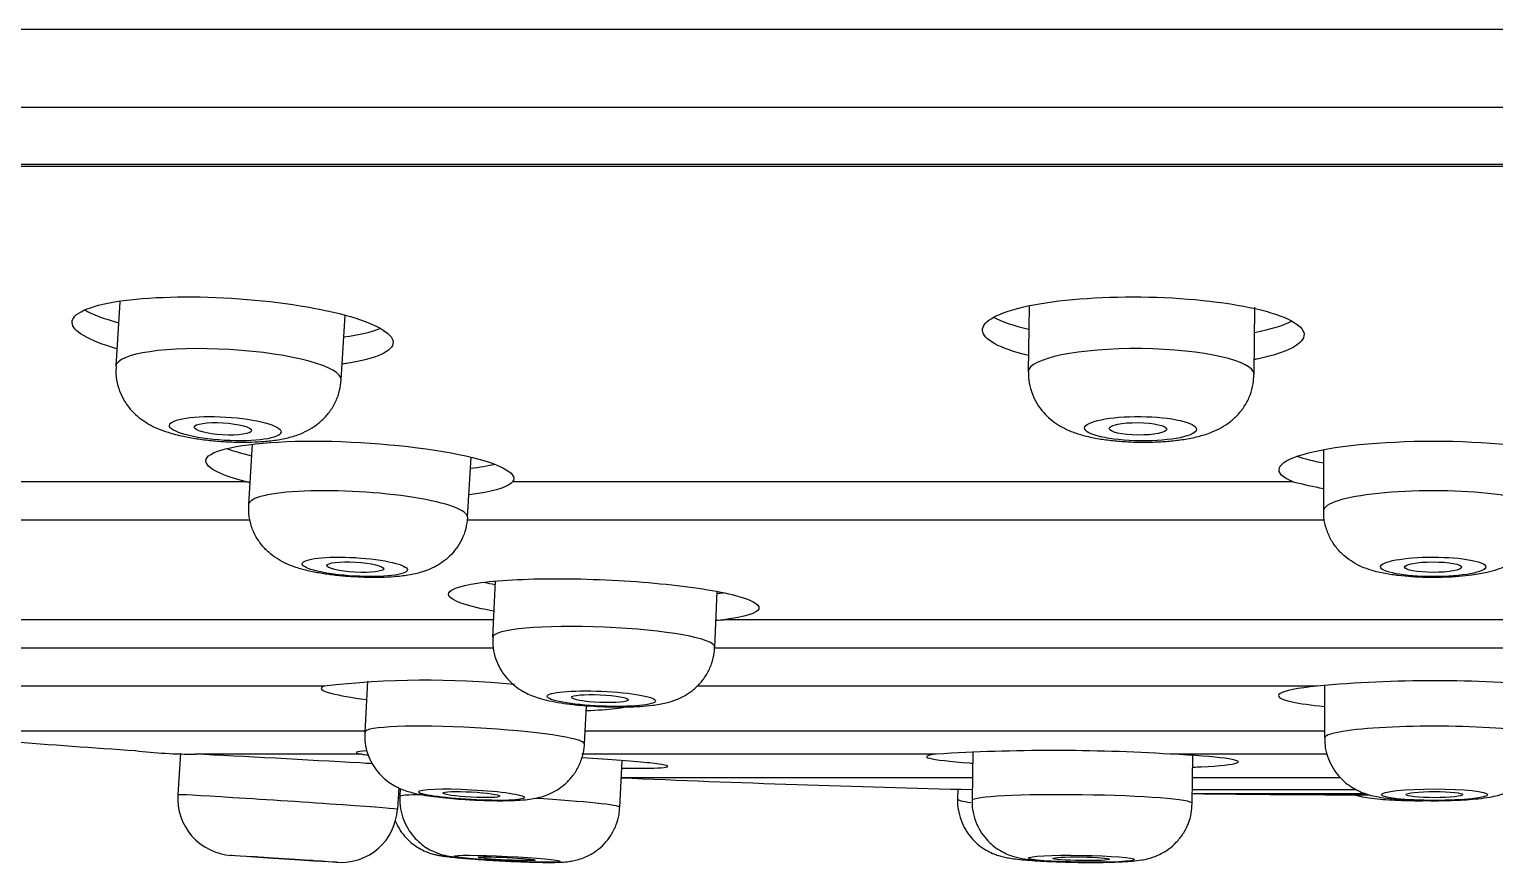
# Model space of a CAD drawing. Header units: metres. Extents: x -58 to 722, y -1100 to 345.
# Drawn here: x 209.89282 to 209.92122, y -481.29201 to -481.27587 of the extents above; entities that cross this region are included whole.
import ezdxf

# ---------------------------------------------------------------- set-up
doc = ezdxf.new("R2010")
doc.units = ezdxf.units.M
doc.header["$MEASUREMENT"] = 0
doc.layers.add('A-MOBILIARIO SANITARIO', color=124, linetype='Continuous')

msp = doc.modelspace()

# ---------------------------------------------------------------- linework, layer by layer
at = {"layer": 'A-MOBILIARIO SANITARIO', "lineweight": -2}
for p, q in [((209.8211264066929, -481.2758665631233), (210.0186771376127, -481.2758665631233)), ((209.8226369764978, -481.2773771329283), (210.0171665678076, -481.2773771329283)), ((209.8266607234886, -481.2784757291501), (210.0131428208169, -481.2784757291501)), ((209.8266607234886, -481.2785159651732), (210.0131428208169, -481.2785159651732)), ((209.8945754195392, -481.2811444709484), (209.8945002557732, -481.2823942484309)), ((209.9121930224693, -481.2812302945223), (209.9121789929458, -481.2825013873441)), ((209.9165520516495, -481.2825496544169), (209.9165663818112, -481.281251323391)), ((209.8988656930151, -481.2826567933301), (209.8989409867796, -481.2814048543114)), ((209.8971408094471, -481.283901785466), (209.8970725756266, -481.2850701219899)), ((209.9013135937118, -481.2853178082178), (209.9013815408056, -481.2841543811836)), ((209.917899760836, -481.2840088383105), (209.9178990765564, -481.2851927373865)), ((209.8970309778016, -481.2846323664139), (209.8833768608343, -481.2846323664139)), ((209.9173129394985, -481.2846323664139), (209.9021868983472, -481.2846323664139)), ((209.8825078526322, -481.2853684484576), (209.8970900152367, -481.2853684484576)), ((209.9012971930064, -481.2853684484576), (209.9179159261304, -481.2853684484576)), ((209.9018474228996, -481.2865544591219), (209.9018006087165, -481.2876470886081)), ((209.9061044184824, -481.2878314871993), (209.9061504799624, -481.2867564255823)), ((209.9018154237007, -481.2873013111646), (209.8880744755058, -481.2873013111646)), ((209.9233484301636, -481.2873013111646), (209.9062817215872, -481.2873013111646)), ((209.8873063297273, -481.2878449848567), (209.9018028692811, -481.2878449848567)), ((209.9060939123133, -481.2878449848567), (209.9233680804804, -481.2878449848567)), ((209.8993748436848, -481.2884946497992), (209.8993215513084, -481.2894784505227)), ((209.8985362054744, -481.288588716259), (209.8873144105171, -481.288588716259)), ((209.9177760229038, -481.288588716259), (209.9057540672937, -481.288588716259)), ((209.9179175699912, -481.2885749371852), (209.9179175699912, -481.2895937610415)), ((209.903578917168, -481.2897090715603), (209.9036190758536, -481.2889677245482)), ((209.889949655238, -481.2894518014813), (209.8993229948841, -481.2894518014813)), ((209.9035928534597, -481.2894518014813), (209.9179175699912, -481.2894518014813)), ((209.8957550484677, -481.2898894150347), (209.895702255097, -481.2906920401087)), ((209.8992652481483, -481.2899067413388), (209.8960422763005, -481.2899067413388)), ((209.910400218746, -481.2899067413388), (209.9035275610054, -481.2899067413388)), ((209.9111018552873, -481.289857743311), (209.9110889184963, -481.2908028703212)), ((209.9179667304664, -481.2899067413388), (209.9149304829081, -481.2899067413388)), ((209.9042641354156, -481.2909367239388), (209.9043087230738, -481.2900288340963)), ((209.9153555316485, -481.2908612712365), (209.9153682557495, -481.2899316827808)), ((209.904292415311, -481.2903608912776), (209.9110949682552, -481.2903608912776)), ((209.9153623807924, -481.2903608912776), (209.9182239574822, -481.2903608912776)), ((209.8999600672233, -481.2909721014489), (209.8999870653255, -481.2905616454869)), ((209.9000099143484, -481.2905715431214), (209.9000022591479, -481.2907274176187)), ((209.9108133174664, -481.290584782852), (209.9108082002333, -481.2907745641473)), ((209.9110912362128, -481.2905915906575), (209.9110918104683, -481.2905915906575)), ((209.9110912362128, -481.2905915906575), (209.9110918103235, -481.2905916012348)), ((209.9153581840687, -481.2906674925759), (209.9186978978762, -481.2906674925759)), ((209.9153592230055, -481.2905915906575), (209.9185285571614, -481.2905915906575))]:
    msp.add_line(p, q, dxfattribs=at)
for centre, radius, start, end in [((209.9200219653168, -481.2735735353646), 0.01138580541985525, 256.2355946937782, 259.2404614776953), ((209.9047179913728, -481.2694414280596), 0.01792820896548377, 274.5300975470877, 275.0037978509781), ((209.9005132499165, -481.3057706131704), 0.01729526774004759, 84.32544105147757, 96.56390316860457), ((209.9200537962588, -481.3130509040988), 0.02456800531925183, 84.68029694077863, 95.31970305922134), ((209.9198263128267, -480.9283185880906), 0.3623782967456346, 265.2706534970583, 266.0535479396219), ((209.8960273172256, -481.2803644559319), 0.009542296853851707, 263.0542397933745, 270.0897907226886), ((209.9126653508271, -481.3256292068281), 0.03579420852562759, 86.371779353259, 93.628220646741), ((209.9198263128267, -480.9283185880906), 0.3623782967456346, 267.5431538722575, 268.6187597105335), ((209.8968041103094, -481.2907645695332), 0.001104239750434038, 176.2339484928808, 266.4439788501669), ((209.9198263128267, -480.9283185880906), 0.3623782967456346, 269.2935204548384, 269.8360495594623), ((209.8988610146071, -481.290908337562), 0.001095281112945892, 266.3322292158529, 356.7249883510393)]:
    msp.add_arc(centre, radius, start, end, dxfattribs=at)
for centre, major_axis, ratio, start_param, end_param in [((209.8967919622878, -481.2812277022475), (0.003110054448883977, -0.0001870440201913085), 0.2088044703304333, 3.523119387404995, 3.920420540229635), ((209.8967919622878, -481.2812277022475), (0.003110054448883977, -0.0001870440201913085), 0.2088044703304333, -0.8066573397971872, -0.4080206720213031), ((209.9144113821739, -481.2812277022475), (0.003115484182520662, -3.438675582110014e-05), 0.2166335009113453, 3.505647895426574, 3.920121492700719), ((209.9144113821739, -481.2812277022475), (0.003115484182520662, -3.438675582110014e-05), 0.2166335009113453, -0.8069482121451959, -0.3882942782114096), ((209.8966829743941, -481.2825255208805), (0.002182718620940381, -0.0001312724495719415), 0.2088044703304334, 0, 3.141558408341675), ((209.9143655222977, -481.2825255208805), (0.002186529351881055, -2.413353639881764e-05), 0.2166335009113449, 1.891213809961477e-14, 3.141579221426532), ((209.8992559401441, -481.2838781742591), (0.002986595584260168, -0.0001744247677818264), 0.1748364995630398, 3.661410992722167, 3.929485737049472), ((209.9200245370879, -481.2838781742591), (0.002991684173429821, -1.729158057963544e-06), 0.1840185673182601, 3.633269261207398, 3.922603910071421), ((209.8992559401441, -481.2838781742591), (0.002986595584260168, -0.0001744247677818264), 0.1748364995630398, -0.7746339421043098, -0.5157442880167169), ((209.8991930846692, -481.2851939651039), (0.002120509042580543, -0.0001238431139725256), 0.17483649956304, 0, 3.141610181295612), ((209.9200231985419, -481.2851939651039), (0.002124121985492903, -1.22771737736726e-06), 0.1840185673182596, 0, 3.141622216100341), ((209.8991930846692, -481.2851939651039), (0.002120509042580543, -0.0001238431139725256), 0.17483649956304, 6.282729497020474, 6.283185307179586), ((209.9039748972285, -481.286417143312), (0.003008417059502808, -0.000128896930312987), 0.1363951032639588, 3.827802781560573, 3.93147885199468), ((209.9039748972285, -481.286417143312), (0.003008417059502808, -0.000128896930312987), 0.1363951032639588, -0.7573438661720147, -0.697039006043104), ((209.9039525135994, -481.2877392879037), (0.002151904882894983, -9.219929559119439e-05), 0.1363951032639587, 0.0001560889879535663, 3.141592653589793), ((209.9014502342382, -481.2895937610415), (0.002128682929771636, -0.0001153105187420573), 0.09327916513180136, 0.0001780952701759271, 3.141546747083064), ((209.9200493738123, -481.2895937610415), (0.002131803821000824, 1.1833888430295e-19), 0.1077095021972587, 0, 3.141631691939015), ((209.8978311611602, -481.2908320707788), (-0.002128906063151855, 0.0001400306701167194), 0.006964365186793171, 3.14153020878788, 6.283185307179586), ((209.9019593482853, -481.2908320707788), (-0.002130010570691447, 0.0001220843275803662), 0.03294350222836392, 0.3739463369165411, 0.3894149455554505), ((209.9021331972817, -481.2908320707788), (-0.002130938133870721, 0.0001046531600747617), 0.0442120818106677, 5.634742998557794, 6.283185307179586), ((209.9021331972817, -481.2908320707788), (-0.002130938133870721, 0.0001046531600747617), 0.0442120818106677, 3.14154505918063, 4.488249313888306), ((209.9132222250723, -481.2908320707788), (0.002133306576085952, -2.920045764172636e-05), 0.06457228589625613, 0, 3.141383576978051), ((209.9129409314872, -481.2908320707788), (-0.002132731253962582, 5.750663152404688e-05), 0.06026807150074871, 2.997311145060195e-13, 0.5001149759121739)]:
    msp.add_ellipse(centre, major_axis=major_axis, ratio=ratio, start_param=start_param, end_param=end_param, dxfattribs=at)
for centre, major_axis, ratio in [((209.8966182219253, -481.2836021856336), (-0.001081786470290329, 6.506049772352895e-05), 0.2088044703304341), ((209.914353638749, -481.2836021856336), (-0.001083675122878889, 1.196092474129924e-05), 0.2166335009113452), ((209.8965733054857, -481.2836051194343), (0.0005549952871580845, -3.337837050876326e-05), 0.2088044703304333), ((209.9143039860956, -481.2836051194343), (0.0005559642337242665, -6.136383698431651e-06), 0.2166335009113451), ((209.8991297712713, -481.2862780514814), (-0.001019463794107572, 5.953927491433108e-05), 0.1748364995630404), ((209.8991385081181, -481.2862842391227), (-0.0005523928349246662, 3.226114458343975e-05), 0.1748364995630396), ((209.9200225719528, -481.2862780514814), (-0.001021200765945638, 5.902419610054191e-07), 0.1840185673182594), ((209.9200210179818, -481.2862842391227), (-0.0005533340069440749, 3.198205095815582e-07), 0.1840185673182586), ((209.9039057429863, -481.2888309004821), (-0.001049994421027997, 4.498746518165221e-05), 0.1363951032639586), ((209.903881445034, -481.2888300337642), (0.0005506552525123071, -2.359306249954906e-05), 0.1363951032639587), ((209.9013908366805, -481.2906902661001), (-0.001027376166942494, 5.565285327208172e-05), 0.09327916513180162), ((209.9013865871933, -481.2906896529308), (0.0005499545837825619, -2.979097894459206e-05), 0.09327916513180162), ((209.9200493738123, -481.2906902661001), (-0.001028882417226951, -5.711444746186738e-20), 0.1077095021972587), ((209.9200477345489, -481.2906896529308), (0.0005507608797381373, 1.59190839426446e-20), 0.1077095021972588), ((209.8977587737153, -481.2919325873306), (0.001028362821579803, -6.764146973011293e-05), 0.006964365186789933), ((209.8977590855949, -481.2919326423166), (0.0005484800039953204, -3.607675502195576e-05), 0.006964365186809758), ((209.9020791494738, -481.2919325873306), (0.001029344408327227, -5.055245078422607e-05), 0.04421208181066988), ((209.9020764987403, -481.2919326423166), (0.0005490035358576692, -2.696228201395944e-05), 0.04421208181066756), ((209.913207161327, -481.2919325873306), (-0.001030488478496111, 1.410520902336557e-05), 0.06457228589625576), ((209.9132025604704, -481.2919326423166), (-0.0005496137286783639, 7.52305017173361e-06), 0.06457228589625601)]:
    msp.add_ellipse(centre, major_axis=major_axis, ratio=ratio, dxfattribs=at)
for points, knots in [([(209.8945463652172, -481.2811348170453), (209.895123033327, -481.2810465843723), (209.8959270938949, -481.2810255408459), (209.8975497989131, -481.2811243939205), (209.8983642542186, -481.2812453750636), (209.8995204760591, -481.2815591811761), (209.8998640801361, -481.2817508152815), (209.8998771832169, -481.2821001430044), (209.899546571052, -481.2822507923804), (209.8989480070185, -481.2823424609043), (209.8989182518648, -481.2823467515481), (209.8988879010831, -481.2823508711656)], [0, 0, 0, 0, 0.125, 0.125, 0.25, 0.25, 0.375, 0.375, 0.5, 0.5, 0.5063939626099744, 0.5063939626099744, 0.5063939626099744, 0.5063939626099744]), ([(209.9121729702387, -481.2812246844448), (209.9127470938337, -481.2811031407675), (209.913550599432, -481.2810397790334), (209.9151763245644, -481.2810589518684), (209.915994385424, -481.2811428308909), (209.9171598855654, -481.2814097190346), (209.9175091277153, -481.2815913934724), (209.917532470345, -481.2819541913636), (209.917206252366, -481.2821279898534), (209.9166132323998, -481.2822536223362), (209.9165866213615, -481.2822590341826), (209.9165595211964, -481.2822643269743)], [0, 0, 0, 0, 0.125, 0.125, 0.25, 0.25, 0.375, 0.375, 0.5, 0.5, 0.5057544770168093, 0.5057544770168093, 0.5057544770168093, 0.5057544770168093]), ([(209.8945178489765, -481.2820533111129), (209.893972226719, -481.2818982655921), (209.8936585679195, -481.281714089902), (209.8936453909558, -481.2813748704995), (209.8939696971074, -481.2812230497182), (209.8945463652172, -481.2811348170453)], [0.7546034110817516, 0.7546034110817516, 0.7546034110817516, 0.7546034110817516, 0.875, 0.875, 1, 1, 1, 1]), ([(209.9121802095119, -481.2821839610824), (209.9116245841265, -481.2820505189445), (209.9113021510496, -481.2818741122483), (209.9112789698131, -481.2815209188762), (209.9115988466437, -481.2813462281221), (209.9121729702387, -481.2812246844448)], [0.7539601581401482, 0.7539601581401482, 0.7539601581401482, 0.7539601581401482, 0.875, 0.875, 1, 1, 1, 1]), ([(209.8945067440355, -481.2823944836584), (209.8945024023052, -481.282448634949), (209.8944940697482, -481.2825666349808), (209.8945325853413, -481.2827681163037), (209.8946083879501, -481.2829703365172), (209.8947144701328, -481.2831465506617), (209.894841261111, -481.2832949212406), (209.8949836800562, -481.2834176682136), (209.8951394011281, -481.2835184417912), (209.8953148920284, -481.2836040678444), (209.8955326496313, -481.2836830014816), (209.8957839234182, -481.2837474028419), (209.8960682335149, -481.2837988593784), (209.8963491051213, -481.2838341594755), (209.8966379891358, -481.2838564867311), (209.8969228210462, -481.2838655456994), (209.8972022648525, -481.2838610993618), (209.8974782569432, -481.2838412530257), (209.8977396589208, -481.2838028185679), (209.8979683673935, -481.2837444025072), (209.8981695991638, -481.2836644414788), (209.8983455163613, -481.2835648842958), (209.8985104814678, -481.2834326914459), (209.8986545689012, -481.2832677816263), (209.8987670772941, -481.283075622912), (209.8988426855624, -481.2828644976017), (209.8988566004601, -481.2827314308844), (209.898863394657, -481.2826573098847)], [0, 0, 0, 0, 0.02432475460745408, 0.0622257318545983, 0.0977755321778486, 0.1316347647079531, 0.1643635489585666, 0.1966480872728753, 0.2295993600584557, 0.2653616117681541, 0.3083552291839557, 0.3654954996170181, 0.4117631646430451, 0.4597559929000311, 0.5058108554431016, 0.5514853466706555, 0.5977164266780096, 0.6457885067983528, 0.698542195060949, 0.7485323607739737, 0.7843615914662386, 0.8201668771201809, 0.8560681849277404, 0.892446480758512, 0.9293617035663341, 0.9666753002563698, 1, 1, 1, 1]), ([(209.9121852570161, -481.2825014809717), (209.9121838183742, -481.2825585719046), (209.9121819764321, -481.2826791569412), (209.9122318295729, -481.2828807470165), (209.9123186964757, -481.2830787766075), (209.9124343863577, -481.2832494699499), (209.9125695476544, -481.2833915522434), (209.9127194881125, -481.283507593543), (209.9128827249314, -481.2836015265558), (209.9130672583153, -481.2836799565335), (209.9132862930527, -481.2837465532604), (209.9135371179752, -481.2837982310827), (209.9138159703143, -481.283835550186), (209.914100122258, -481.2838575844316), (209.9143914376043, -481.2838656927429), (209.914678030352, -481.2838601947989), (209.9149587738406, -481.2838408704696), (209.9152359165676, -481.2838055261047), (209.9154958318113, -481.2837517347751), (209.9157228728348, -481.2836787168619), (209.9159201124636, -481.2835857033387), (209.9160917274538, -481.2834732353589), (209.9162489432683, -481.2833290245046), (209.916382469452, -481.2831536265746), (209.9164818791376, -481.2829534065176), (209.9165417555873, -481.2827440978148), (209.9165465530256, -481.2826168193992), (209.9165482865843, -481.2825503680889)], [0, 0, 0, 0, 0.02559448966533585, 0.06352885083267323, 0.09916838820816916, 0.1331783448448292, 0.166141586530395, 0.1987886003145366, 0.2323110967800787, 0.2689938361356856, 0.3134477099121041, 0.3656611460157622, 0.4121831494318848, 0.4604120095989356, 0.5067155424819697, 0.5526587837494813, 0.5991940371647502, 0.6476585214579883, 0.7010006329844382, 0.7501897130216226, 0.7866631368466764, 0.8228475860869724, 0.8590529286994812, 0.8956696850834966, 0.9327629511125225, 0.9702099169808189, 1, 1, 1, 1]), ([(209.8970309778016, -481.2846323664139), (209.8963553738152, -481.2844648114568), (209.8960832577294, -481.2842554188048), (209.896593703661, -481.2839430043915), (209.8973722838518, -481.283842018438), (209.8992723423694, -481.2838420204627), (209.9003790850861, -481.2839428819328), (209.9019079228107, -481.2842555496088), (209.9023171514281, -481.2844645421733), (209.9021868983472, -481.2846323664139)], [0, 0, 0, 0, 0.25, 0.25, 0.5, 0.5, 0.75, 0.75, 1, 1, 1, 1]), ([(209.9173129394985, -481.2846323664139), (209.9168855540449, -481.2844625472326), (209.916958930459, -481.2842574086466), (209.918045366783, -481.2839411979083), (209.9190197657319, -481.2838420893888), (209.9210371829792, -481.2838419495893), (209.9220113964303, -481.2839413072983), (209.9230903843469, -481.2842566093495), (209.9231616563957, -481.2844625462841), (209.922730991135, -481.2846323664139)], [0, 0, 0, 0, 0.25, 0.25, 0.5, 0.5, 0.75, 0.75, 1, 1, 1, 1]), ([(209.9021868983472, -481.2846323664139), (209.9021127946496, -481.2847250977378), (209.9018772307633, -481.2848046154995), (209.9014614962747, -481.2848684690264), (209.9014032275031, -481.2848763694724), (209.9013422130498, -481.2848836686757)], [0, 0, 0, 0, 0.25, 0.25, 0.2882885863641368, 0.2882885863641368, 0.2882885863641368, 0.2882885863641368]), ([(209.8991307465565, -481.286473961503), (209.8990790559532, -481.2864707725253), (209.898950955276, -481.2864626252037), (209.8987193814554, -481.2864400383153), (209.8984608161148, -481.2864034976083), (209.898202453493, -481.2863527115259), (209.8979810643679, -481.286290985163), (209.8977858573662, -481.2862130150289), (209.8976210026711, -481.2861236007476), (209.8974642370569, -481.2860073528146), (209.8973205845188, -481.2858587197957), (209.8972006984452, -481.2856792159056), (209.8971153693897, -481.2854759536544), (209.8970696093627, -481.2852645194411), (209.8970733573753, -481.2851375043129), (209.8970761340538, -481.2850705886195)], [0, 0, 0, 0, 0.04667936531188191, 0.1360520811695797, 0.2272371536060432, 0.3235595717912623, 0.4341683331252738, 0.508870838432819, 0.5765965012748234, 0.6458270151845108, 0.7165213861884993, 0.7892207096919268, 0.863548726658005, 0.9389370865427187, 1, 1, 1, 1]), ([(209.9013115368786, -481.2853203627334), (209.9013035142102, -481.2854010501951), (209.901287965415, -481.2855382517588), (209.9012088895402, -481.2857473413737), (209.9011010987934, -481.2859261623944), (209.9009709051389, -481.2860750485376), (209.9008269247236, -481.2861938258898), (209.9006744938634, -481.2862854943527), (209.9005160984432, -481.2863541608692), (209.900344842225, -481.286406174286), (209.9001420579581, -481.2864465573408), (209.8999083277394, -481.2864725888047), (209.8996438644248, -481.2864852963422), (209.8993799001431, -481.286485483749), (209.8992176705476, -481.286478142222), (209.8991307465565, -481.286473961503)], [0, 0, 0, 0, 0.07459402573484274, 0.149824433277951, 0.2203684439914519, 0.287313594806847, 0.351577348200203, 0.414250550851096, 0.4775023757332044, 0.5455269099641012, 0.628025427745834, 0.7338183443121638, 0.8255379101757981, 0.9207652333450282, 1, 1, 1, 1]), ([(209.9200225826531, -481.2864848062993), (209.9199703648696, -481.2864844988792), (209.9198409454553, -481.2864834772788), (209.919606644013, -481.2864732910053), (209.9193439810315, -481.2864498118269), (209.9190789624224, -481.2864107531507), (209.918848833456, -481.2863569117577), (209.9186434616004, -481.2862826682044), (209.9184706478404, -481.2861944675918), (209.9183078469856, -481.2860785394286), (209.9181595545638, -481.2859297046583), (209.918035717931, -481.2857495993241), (209.917948289733, -481.2855459027444), (209.9179013956918, -481.2853513157579), (209.9179043063413, -481.2852400161167), (209.9179059574942, -481.2851924154076)], [0, 0, 0, 0, 0.04725732242614068, 0.1377454282120525, 0.2302383635517317, 0.3283656815655764, 0.4422147296503402, 0.5192793086902817, 0.5886433659125511, 0.6592691696242764, 0.7313296184067374, 0.8050998999633058, 0.8802882381739928, 0.9563515304340253, 1, 1, 1, 1]), ([(209.922143207984, -481.285196920036), (209.9221418033324, -481.2852685868638), (209.9221376148288, -481.2853995464744), (209.9220767671353, -481.2856076230117), (209.9219826900443, -481.2857964286712), (209.9218630759072, -481.285956815569), (209.9217268397402, -481.2860879584467), (209.9215793963936, -481.2861924107161), (209.9214234528293, -481.2862740062552), (209.921252809103, -481.2863393066863), (209.9210420055045, -481.2863964093607), (209.9207987922854, -481.2864386276207), (209.9205232971188, -481.2864677165413), (209.9202626160829, -481.286482492344), (209.9201044060513, -481.2864841701386), (209.9200225826531, -481.2864848062993)], [0, 0, 0, 0, 0.0657322566574221, 0.1415342329906798, 0.2125816039319729, 0.2800364035073898, 0.344866986021489, 0.4082675765456366, 0.4722912275931639, 0.5411173487373965, 0.6240303635306209, 0.7394591945187216, 0.8309031898718301, 0.9258574537022242, 1, 1, 1, 1]), ([(209.9018154595761, -481.2871357433835), (209.9017308111559, -481.2871204283926), (209.9016513710186, -481.2871046583802), (209.9011846355647, -481.287002249631), (209.9009574837388, -481.2869045548267), (209.9009321871536, -481.2867284568416), (209.9011341651378, -481.2866482257214), (209.9018794043249, -481.2865383887886), (209.9024298669687, -481.2865075997526), (209.903650997487, -481.2865076825058), (209.9043293746397, -481.2865383492492), (209.9055431947791, -481.2866486993059), (209.9060791352788, -481.2867280862078), (209.9068032442685, -481.286905473009), (209.9069865640127, -481.2870014792398), (209.9069290856784, -481.2871758881133), (209.9066912377994, -481.2872506428059), (209.9062817215872, -481.2873013111646)], [0.1016457221573243, 0.1016457221573243, 0.1016457221573243, 0.1016457221573243, 0.125, 0.125, 0.25, 0.25, 0.375, 0.375, 0.5, 0.5, 0.625, 0.625, 0.75, 0.75, 0.875, 0.875, 1, 1, 1, 1]), ([(209.9018072209165, -481.2876475659471), (209.9018037734182, -481.2876998718378), (209.9017972711723, -481.2878152457021), (209.9018384329003, -481.2880113643246), (209.9019160770815, -481.288207471552), (209.9020220251267, -481.2883757981908), (209.9021456682175, -481.2885144452519), (209.9022800580433, -481.2886250792376), (209.9024193179529, -481.2887105405282), (209.9025614465878, -481.2887758009308), (209.902716381256, -481.2888289622162), (209.9028990924547, -481.2888748644341), (209.9031154466193, -481.2889137808643), (209.9033640533759, -481.2889459591074), (209.9036232844103, -481.2889696544254), (209.9038924473551, -481.288985459314), (209.9041581131654, -481.2889930223558), (209.9044165087058, -481.2889922407221), (209.9046655342336, -481.2889824351256), (209.9049144676782, -481.2889603501716), (209.905135702366, -481.2889238720502), (209.9053443388841, -481.2888609766797), (209.9055200345649, -481.2887789899208), (209.9056794052254, -481.2886731354818), (209.9058284786427, -481.2885323883992), (209.9059558087125, -481.2883581451278), (209.9060475165038, -481.2881585326323), (209.9060978880571, -481.2879739038439), (209.906097984297, -481.287870252294), (209.906097742184, -481.2878312904783)], [0, 0, 0, 0, 0.02354661830589171, 0.06094319929490326, 0.09568728296923203, 0.1283464328320147, 0.1592690331803442, 0.1887292743987245, 0.2171969088168235, 0.2459985353382534, 0.277582203671186, 0.318150251499433, 0.3665860500257234, 0.4101470807768204, 0.4555311778030786, 0.49908156922668, 0.54217628405933, 0.585571948388032, 0.6301221180942922, 0.6777377925681338, 0.7350424125197554, 0.7754795140915762, 0.8063685638636036, 0.8390141607197089, 0.8733023157452605, 0.9089338798937756, 0.9454611857515833, 0.9824967711289123, 1, 1, 1, 1]), ([(209.8985362054744, -481.288588716259), (209.8984222526911, -481.288628054771), (209.898474138522, -481.2886775704163), (209.8988336480921, -481.2887694391989), (209.8990648687257, -481.288809642682), (209.8993540598299, -481.2888481989223)], [0, 0, 0, 0, 0.1249999999999996, 0.1249999999999996, 0.2143748330945209, 0.2143748330945209, 0.2143748330945209, 0.2143748330945209]), ([(209.9177760229038, -481.288588716259), (209.9173925371106, -481.2886282890381), (209.9171438667187, -481.2886778127803), (209.9169731416748, -481.2887845052972), (209.9170558038181, -481.2888419875047), (209.917441903232, -481.2889261606464), (209.9176554947213, -481.2889567805988), (209.9179170751286, -481.2889829578708)], [0, 0, 0, 0, 0.1250000000000001, 0.1250000000000001, 0.2500000000000001, 0.2500000000000001, 0.3300517987784721, 0.3300517987784721, 0.3300517987784721, 0.3300517987784721]), ([(209.9036208368066, -481.2890610087059), (209.903840591775, -481.2890526197348), (209.9040266602383, -481.2890395909523), (209.9042466754632, -481.2890132995915), (209.9043113233833, -481.2890028562523), (209.9043629264464, -481.2889914166557)], [0.5577019535960951, 0.5577019535960951, 0.5577019535960951, 0.5577019535960951, 0.6249999999999986, 0.6249999999999986, 0.6613512939715069, 0.6613512939715069, 0.6613512939715069, 0.6613512939715069]), ([(209.8993238192036, -481.2894793761757), (209.8993223826915, -481.2895581550724), (209.8993217916145, -481.2896933294382), (209.8993753293905, -481.2899055694435), (209.8994602572384, -481.2900914625372), (209.8995693872565, -481.2902489761641), (209.8996931523593, -481.2903767141196), (209.8998237334735, -481.2904762194656), (209.8999538272467, -481.2905501318972), (209.9000795085893, -481.2906035801219), (209.9002043972887, -481.2906435224334), (209.9003573185499, -481.2906803647939), (209.9005400396348, -481.2907120584322), (209.9007719482852, -481.2907420055154), (209.9010110469725, -481.2907656824385), (209.901229107887, -481.2907819927516), (209.9013466448635, -481.2907887103999), (209.9013910956608, -481.2907912085743)], [0, 0, 0, 0, 0.07065518773328223, 0.1428790599536274, 0.2099777062135862, 0.2727757306098298, 0.3316451773506015, 0.3867523333459305, 0.4382529086373295, 0.4875157040741215, 0.5395624931380376, 0.6025193887373904, 0.7036538458550068, 0.7880807155379718, 0.8763901336164872, 0.9602115037071104, 1, 1, 1, 1]), ([(209.9179221727647, -481.2895941782125), (209.9179230247249, -481.2896627490144), (209.9179261755739, -481.2897902385654), (209.9179847761131, -481.2899935292226), (209.9180762795268, -481.2901789191459), (209.918192035565, -481.2903348482442), (209.9183220446639, -481.2904602399761), (209.9184588403535, -481.2905570274335), (209.9185956940926, -481.2906282265723), (209.9187294831912, -481.2906790552737), (209.9188661092896, -481.2907165471179), (209.9190309247342, -481.2907483679217), (209.9192270498991, -481.2907729355295), (209.9194671445124, -481.2907918557344), (209.9197130674818, -481.2908032708482), (209.9199188901578, -481.2908072054051), (209.9200227328608, -481.2908074575388), (209.9200493738123, -481.2908075028582)], [0, 0, 0, 0, 0.06183356325047202, 0.1353487316535689, 0.203632473093372, 0.2676253430950972, 0.3278085453241288, 0.3844755973904834, 0.4380423525638167, 0.4903101688998333, 0.5462609219382708, 0.615361529581457, 0.7160433511919858, 0.8016290072597461, 0.8909753432961017, 0.9760895116234701, 1, 1, 1, 1]), ([(209.9200493738123, -481.2908075028582), (209.9200981360567, -481.2908073511014), (209.9202190663311, -481.2908068345479), (209.9204370082053, -481.2908013711981), (209.9206769651009, -481.290788913956), (209.9209082508912, -481.2907691090223), (209.9211010880611, -481.2907430478446), (209.9212722472572, -481.2907075013802), (209.9214255345678, -481.290660636216), (209.9215814836834, -481.2905909013676), (209.9217334417729, -481.2904953396198), (209.9218803894245, -481.2903652391532), (209.9220099178672, -481.2902005469886), (209.9221089617961, -481.290007929361), (209.9221708141641, -481.2897981441504), (209.922176471494, -481.2896677997191), (209.9221786536622, -481.289595826964)], [0, 0, 0, 0, 0.04380084811637218, 0.1277370423778612, 0.2128743881521514, 0.3012854259354174, 0.3987415761795632, 0.4685826180204808, 0.5352226009211568, 0.5920913708213297, 0.6535430765469661, 0.7194938345127049, 0.7890866778591001, 0.8613058922248594, 0.9350355442593058, 1, 1, 1, 1]), ([(209.899472250775, -481.2900915724046), (209.8993933412945, -481.2900869490364), (209.8993120443977, -481.2900822164427), (209.8982146608825, -481.2900187951437), (209.8969397243785, -481.2899514798664), (209.8960422713703, -481.289906741068)], [0.7294263215536013, 0.7294263215536013, 0.7294263215536013, 0.7294263215536013, 0.75, 0.75, 1, 1, 1, 1]), ([(209.9013910956608, -481.2907912085743), (209.9014391120166, -481.2907936570956), (209.9015581926536, -481.2907996096604), (209.9017726456657, -481.2908064555804), (209.9020079651978, -481.2908084758134), (209.9022327300624, -481.2908038346214), (209.9024200380599, -481.2907919111385), (209.9025869858656, -481.2907707468592), (209.9027397705082, -481.2907374921654), (209.9028972437913, -481.2906821825736), (209.9030505745272, -481.2906037499205), (209.903204998992, -481.2904906239471), (209.9033466658515, -481.2903420525508), (209.9034646232534, -481.29016038523), (209.9035426278069, -481.2899558924494), (209.9035802674658, -481.2897948552606), (209.9035769890574, -481.2897160770199), (209.9035765841853, -481.2897067058367)], [0, 0, 0, 0, 0.04309866198792849, 0.1256850308104045, 0.2093454992799221, 0.2958775541011145, 0.3902836790458432, 0.4606266097890239, 0.5289339933249703, 0.5819870245963787, 0.6410522109776375, 0.7050738538118888, 0.7732192432279441, 0.8444931790225622, 0.917586548892936, 0.9915639998504534, 1, 1, 1, 1]), ([(209.910400218746, -481.2899067413388), (209.9102012925387, -481.2899291028949), (209.9101577025963, -481.289956666518), (209.9103814736576, -481.2900161008787), (209.910653838422, -481.2900482471654), (209.9110581548073, -481.2900786014916), (209.9110760071035, -481.2900799180496), (209.9110940881749, -481.2900812280789)], [0, 0, 0, 0, 0.1250000000000001, 0.1250000000000001, 0.2500000000000002, 0.2500000000000002, 0.2556948463763942, 0.2556948463763942, 0.2556948463763942, 0.2556948463763942]), ([(209.9153677989162, -481.2901583486606), (209.9154247603951, -481.2901560629868), (209.9154793659775, -481.2901536076192), (209.9158951113757, -481.2901326787099), (209.9161360589585, -481.2901066937466), (209.9163833808799, -481.2900187954893), (209.9158696946578, -481.2899514801994), (209.9149304829081, -481.2899067413388)], [0.6071282782981271, 0.6071282782981271, 0.6071282782981271, 0.6071282782981271, 0.6250000000000003, 0.6250000000000003, 0.7500000000000002, 0.7500000000000002, 1, 1, 1, 1]), ([(209.9043084545009, -481.2901774643231), (209.9044147719926, -481.2901788940745), (209.9045131075603, -481.2901796290761), (209.9049350353998, -481.2901796563639), (209.9051406242634, -481.2901693005639), (209.9052265104559, -481.2901326787099), (209.9051110393208, -481.2901066937466), (209.9045569269345, -481.290044815664), (209.9040857034752, -481.2900095428102), (209.903529679394, -481.2899769532404)], [0.4664845060097805, 0.4664845060097805, 0.4664845060097805, 0.4664845060097805, 0.4999999999999997, 0.4999999999999997, 0.6249999999999996, 0.6249999999999996, 0.7499999999999996, 0.7499999999999996, 0.8889902281370501, 0.8889902281370501, 0.8889902281370501, 0.8889902281370501]), ([(209.9000022591479, -481.2907274176187), (209.9000026575782, -481.2908141844928), (209.9000054343724, -481.2909550693986), (209.900064900022, -481.2911710562173), (209.9001530109015, -481.2913522499884), (209.9002636259065, -481.2915045532256), (209.9003873396424, -481.2916268304654), (209.900516136137, -481.2917206857364), (209.9006414365504, -481.2917882017073), (209.9007555269209, -481.2918333560792), (209.9008547498725, -481.2918622456361), (209.9009428627974, -481.2918814186748), (209.9010447679656, -481.291898367685), (209.9011736008363, -481.2919144182039), (209.9013548060863, -481.2919321101961), (209.9015673566594, -481.2919490060912), (209.9017996902221, -481.2919642927286), (209.9019901279565, -481.2919751920131), (209.9020872593976, -481.2919795326603), (209.9021129020894, -481.2919806726823)], [0, 0, 0, 0, 0.07548116309492754, 0.1446156320512223, 0.2087031602064083, 0.2683895612824873, 0.3238671983895355, 0.3750359625899595, 0.4214362453274945, 0.4622111842783895, 0.4983770800802615, 0.536204403675768, 0.583109039488323, 0.6620182019241077, 0.7402811529640455, 0.8228116977350425, 0.9009055373531059, 0.9775778883981717, 1, 1, 1, 1]), ([(209.9184881188098, -481.290693254562), (209.918527975591, -481.2907046655423), (209.9186250852708, -481.2907281818043), (209.9187869623501, -481.2907556507925), (209.9189889631629, -481.2907781969857), (209.9192240930049, -481.2907948503354), (209.9194729492433, -481.2908048591744), (209.9197037494839, -481.2908081044911), (209.9198458003041, -481.2908072559055), (209.9199014195246, -481.2908064817042)], [0.2575898949984539, 0.2575898949984539, 0.2575898949984539, 0.2575898949984539, 0.2832576500068471, 0.3221840282641094, 0.3681869639045479, 0.4103164898564166, 0.4542899188179529, 0.4966114861341165, 0.5241859274079022, 0.5241859274079022, 0.5241859274079022, 0.5241859274079022]), ([(209.9021129020894, -481.2919806726823), (209.9021747642252, -481.2919836190782), (209.9023020637204, -481.2919896124949), (209.9025159930394, -481.2919970164343), (209.9027297667078, -481.2920020867688), (209.9029234858922, -481.2920036732706), (209.9030735824314, -481.292001357434), (209.9031899974381, -481.2919953386934), (209.9032943272916, -481.2919843828857), (209.9034072575209, -481.2919634800725), (209.9035335444164, -481.291926805467), (209.9036744186396, -481.2918658297341), (209.9038233664784, -481.2917731796735), (209.9039682174918, -481.2916455866152), (209.9040973835654, -481.2914816232852), (209.90419495951, -481.2912888705495), (209.9042529785455, -481.2910984843033), (209.9042562086793, -481.2909865086861), (209.9042571827335, -481.2909366626339)], [0, 0, 0, 0, 0.05514758705143969, 0.1333951347091589, 0.2122969546508338, 0.2929163253425141, 0.3782013369628893, 0.4405659703586314, 0.4880441318668415, 0.5275901958704875, 0.5712003519266684, 0.6229812468039374, 0.6799492547140766, 0.7433750660848089, 0.8117232854011777, 0.882935326417105, 0.9555921867287911, 1, 1, 1, 1]), ([(209.9108101681736, -481.2907736493676), (209.9108092488955, -481.2907813558415), (209.9107997964718, -481.2908615250902), (209.9108245325404, -481.2910252852695), (209.9108859384074, -481.2912314097685), (209.9109815262007, -481.2914100645974), (209.9110967301005, -481.2915575725548), (209.9112242580026, -481.2916753387137), (209.9113555595567, -481.2917646220814), (209.9114824809103, -481.2918281339008), (209.9115988678395, -481.2918706783094), (209.9117038276926, -481.2918987164939), (209.9118098458592, -481.2919195562491), (209.9119373198749, -481.2919377976457), (209.9121017189221, -481.2919547348529), (209.912308368625, -481.2919704031967), (209.9125363277752, -481.2919832944113), (209.9127808170077, -481.2919933108562), (209.9130270992043, -481.2920000184411), (209.9132089886637, -481.2920025035687), (209.9133067178535, -481.2920029256287), (209.9133273740895, -481.2920029717007)], [0, 0, 0, 0, 0.003443511016279579, 0.04159969648605154, 0.07668841813323968, 0.1092644884576646, 0.1396473827346108, 0.1679400258729136, 0.1941053394135082, 0.217945323339598, 0.2394033503583412, 0.2601175780096943, 0.2835683733545556, 0.3160505469522034, 0.3584284840391425, 0.3980584980887275, 0.4395680181317512, 0.4796159413721264, 0.5191837056152057, 0.5587459952311009, 0.5694883170763501, 0.5694883170763501, 0.5694883170763501, 0.5694883170763501]), ([(209.9110914079666, -481.2908017563502), (209.91109036737, -481.2908119228376), (209.9110821053755, -481.2908941241055), (209.9111097500457, -481.291059259276), (209.9111750024201, -481.2912639242164), (209.9112736101397, -481.2914405805544), (209.9113912789694, -481.2915858854371), (209.9115206952716, -481.2917013282465), (209.9116533431128, -481.2917883142107), (209.9117812586526, -481.2918497804525), (209.9118988679073, -481.2918907942209), (209.9120062756638, -481.2919178796969), (209.9121191147739, -481.2919384621406), (209.9122549618388, -481.2919558547125), (209.9124295792297, -481.2919713351854), (209.9126419084377, -481.2919844224865), (209.9128715931837, -481.2919941545653), (209.913071489127, -481.2919993690894), (209.9131756615943, -481.2920009736906), (209.9132071927646, -481.2920014431738)], [0, 0, 0, 0, 0.009077250336504566, 0.08530401938175905, 0.1554349758778223, 0.2205763870280075, 0.2813610058102186, 0.3379985412803111, 0.3904266900607182, 0.4382963581724458, 0.4817836574032832, 0.5247403274717446, 0.5741946965391429, 0.6451838687901634, 0.7297264394498365, 0.8088731080997464, 0.8917439855549986, 0.9720372170921656, 1, 1, 1, 1]), ([(209.9132071927646, -481.2920014431738), (209.9132539559737, -481.2920019933005), (209.9133698805725, -481.2920032766969), (209.913578134919, -481.2920029891661), (209.9138045830543, -481.2919990152795), (209.9140154531322, -481.2919911263952), (209.9142009389601, -481.2919785503769), (209.9143486255389, -481.2919618153416), (209.914489902963, -481.2919338465545), (209.9146219074973, -481.2918939303199), (209.9147612004432, -481.2918332719448), (209.9149093813535, -481.291741353728), (209.9150541961244, -481.2916145248803), (209.9151830535595, -481.2914524884554), (209.9152822872754, -481.2912614115606), (209.9153438828854, -481.2910564912149), (209.9153498196496, -481.2909302463409), (209.9153521430023, -481.2908629054978)], [0, 0, 0, 0, 0.04155147038361629, 0.1211186676839507, 0.2014304736664055, 0.2836302118056185, 0.3708142138616731, 0.4572827982780035, 0.5116039805964682, 0.5565130105180147, 0.6081104446504055, 0.6660459832024419, 0.7290575210761743, 0.796798909551815, 0.8676089558179475, 0.9400513599654156, 1, 1, 1, 1]), ([(209.8999135457681, -481.2912003563335), (209.8999342813412, -481.2912497506409), (209.8999864428213, -481.2913525947453), (209.9000884501485, -481.2914935747225), (209.9002113016328, -481.291615536603), (209.9003391933446, -481.2917092198897), (209.9004636361018, -481.2917766602839), (209.9005762281474, -481.291821427119), (209.9006718891796, -481.2918492720094), (209.9007513069103, -481.2918665448611), (209.9008296655851, -481.291879702122), (209.9009282957128, -481.2918926780474), (209.9010662789373, -481.2919071995084), (209.9012121778507, -481.2919200582945), (209.9013038448512, -481.2919273625328), (209.9013307495583, -481.2919294523073)], [0.1656259181259885, 0.1656259181259885, 0.1656259181259885, 0.1656259181259885, 0.2185631701090189, 0.2801672955336329, 0.3373523263811684, 0.3899821930697907, 0.4375594488630023, 0.4789617071687187, 0.5138686431669798, 0.5474340139490005, 0.5873827064553937, 0.6472966310235175, 0.728655297046755, 0.8060951638843928, 0.8371240542543279, 0.8371240542543279, 0.8371240542543279, 0.8371240542543279])]:
    msp.add_open_spline(points, degree=3, knots=knots, dxfattribs=at)
for points in [[(209.8970907647368, -481.2846464175472), (209.8970705539708, -481.2846417692244), (209.8970506224161, -481.2846370850635), (209.8970309778016, -481.2846323664139)], [(209.8993679525137, -481.2898431935673), (209.8991354182317, -481.2898535941746), (209.8990934040658, -481.2898760164551), (209.8992652481483, -481.2899067413388)], [(209.8992652481483, -481.2899067413388), (209.8992972399087, -481.2899114602522), (209.8993360498411, -481.2899164108282), (209.8993812589048, -481.289921564418)]]:
    msp.add_open_spline(points, degree=3, dxfattribs=at)

doc.saveas('drawing.dxf')
